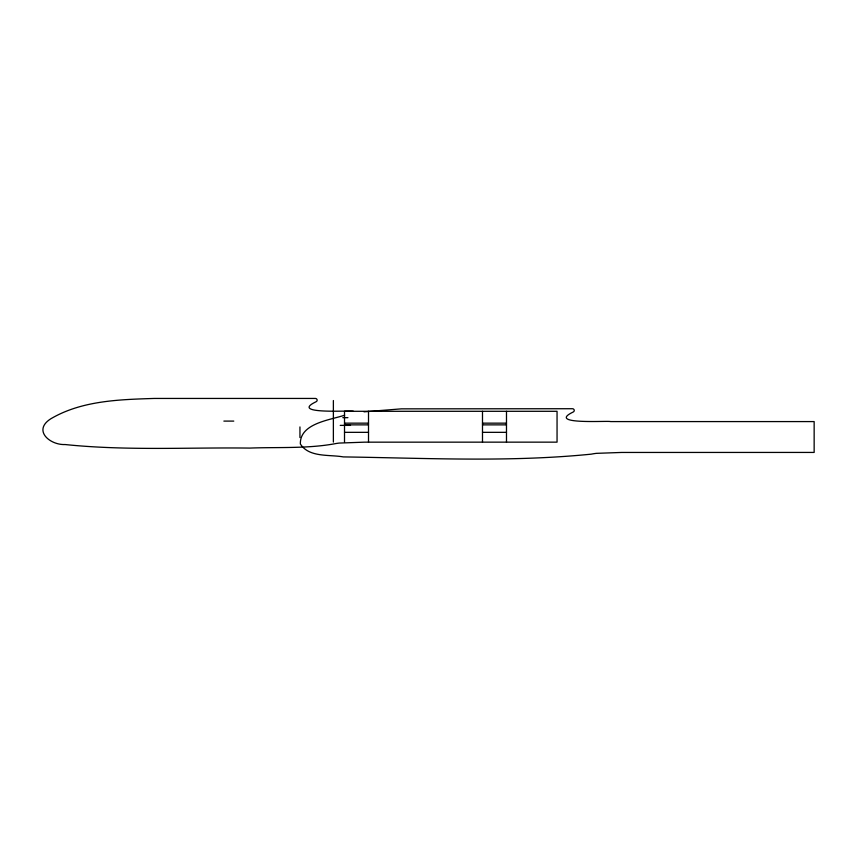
<?xml version="1.0" encoding="UTF-8"?>
<svg xmlns="http://www.w3.org/2000/svg" width="857" height="857" viewBox="0 0 857 857"><rect width="100%" height="100%" fill="white"/><g stroke="black" fill="none" stroke-linecap="round" stroke-linejoin="round"><path stroke-width="1.29" d="M344.61 415.217C329.956 420.08 299.746 423.337 300.357 443.969C309.023 457.734 329.345 454.392 343.293 456.91C425.833 458.088 509.112 462.416 591.33 454.146A63.386 63.386 0 0 1 596.322 453.353L621.454 452.453L814.15 452.432L814.15 421.58L610.548 421.58C608.374 420.508 545.952 425.029 573.151 412.046A1.714 1.714 0 0 0 572.551 408.725L401.355 408.853L364 411.831M342.821 417.67L347.921 417.67M223.87 421.098L233.768 421.098M344.514 423.154L368.51 423.154M482.491 423.154L506.487 423.154M344.514 424.868L368.51 424.868M482.491 424.868L506.487 424.868M340.229 425.383L350.513 425.383M344.514 432.335L368.51 432.335M482.491 432.335L506.487 432.335M353.448 411.296C352.248 410.075 288.391 414.906 316.051 401.762A1.714 1.714 0 0 0 315.451 398.441L154.26 398.441C119.273 399.566 81.586 400.562 50.67 418.869C32.395 430.589 50.252 445.265 65.132 444.537C126.45 450.889 188.336 447.3 249.869 448.082C277.947 447 306.442 448.789 334.23 443.862A63.386 63.386 0 0 1 339.222 443.069L364.354 442.169L557.05 442.148L557.05 411.296L344.514 411.296L344.514 442.094M506.487 411.296L506.487 442.094M482.491 411.296L482.491 442.094M368.51 411.296L368.51 442.094M333.373 400.53L333.373 442.094M299.95 426.936L299.95 437.541"/></g></svg>
